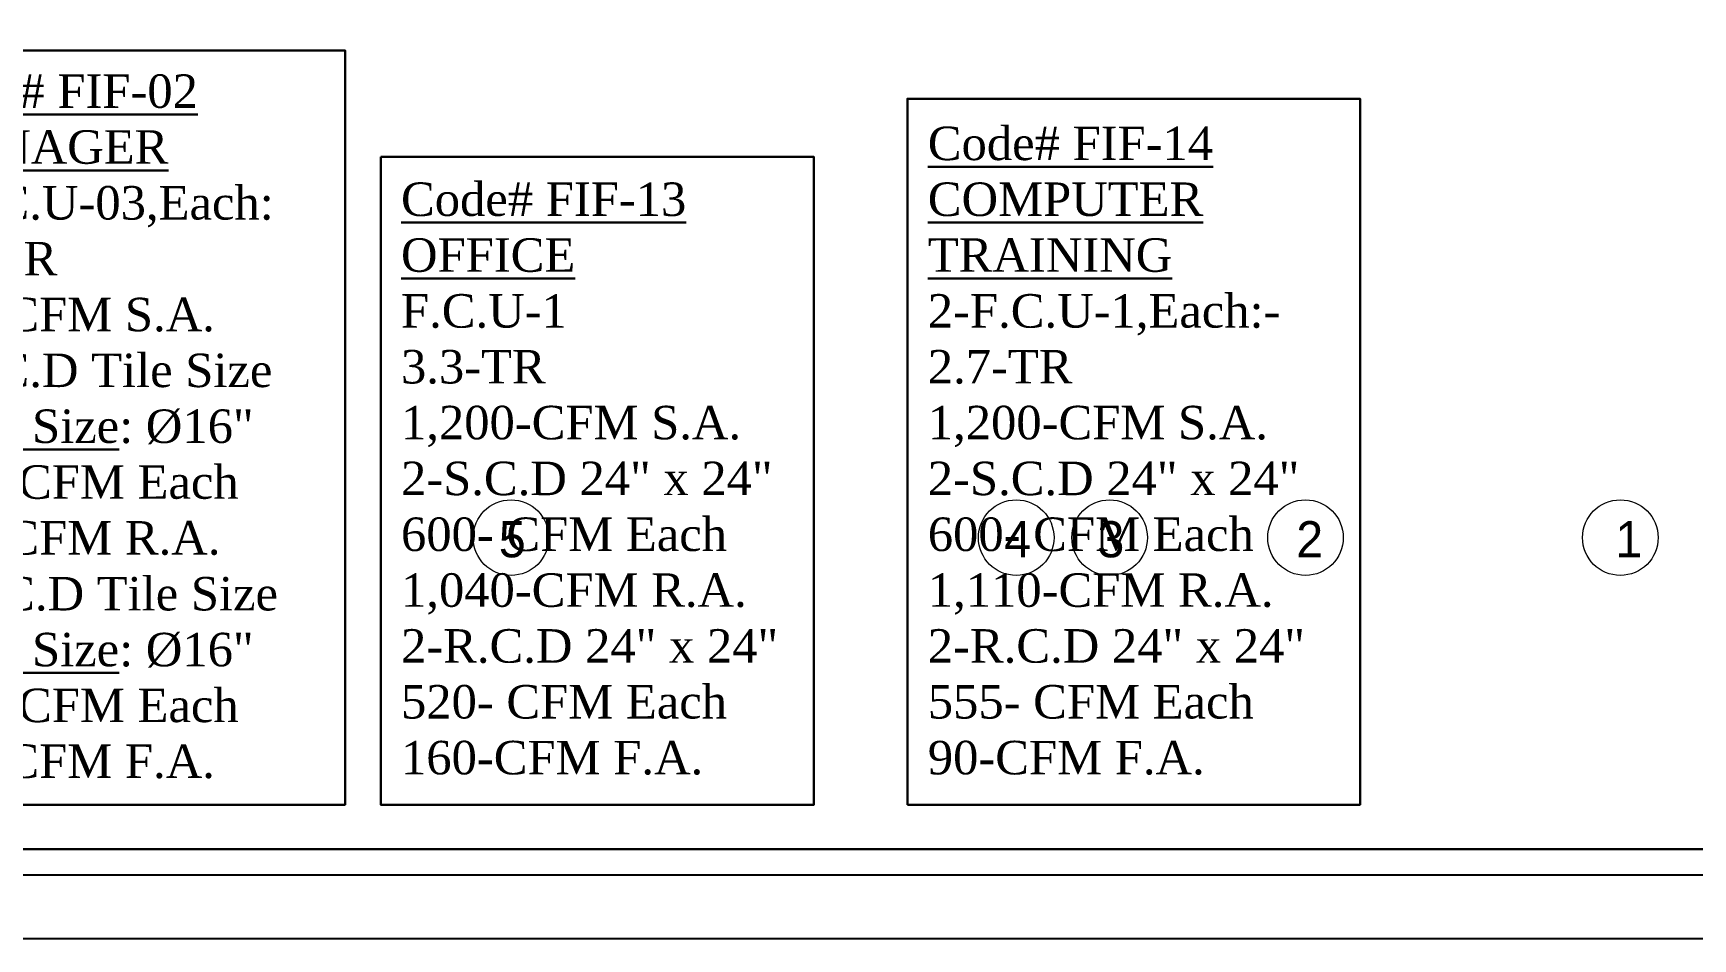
# Model space of a CAD drawing. Extents: x -432 to -365, y -145 to 173.
# Drawn here: x -390.38 to -377.99, y 54.53 to 61.29 of the extents above; entities that cross this region are included whole.
import ezdxf

# ---------------------------------------------------------------- set-up
doc = ezdxf.new("R2010")
doc.units = 0
doc.header["$MEASUREMENT"] = 0
doc.layers.add('AC-TEXT', color=15, linetype='Continuous', lineweight=30)
doc.layers.add('AXIS-TXT', color=171, linetype='Continuous', lineweight=20)
doc.layers.add('fram', color=252, linetype='Continuous')
doc.layers.add('WALL', color=4, linetype='Continuous')
doc.styles.add('AC', font='romans.shx', dxfattribs={"height": 0.2})
doc.styles.add('ARABY', font='sosa.shx')

msp = doc.modelspace()

# ---------------------------------------------------------------- linework, layer by layer
at = {"layer": 'AC-TEXT', "color": 34, "linetype": 'Continuous'}
for points in [[(-391.431, 55.528), (-388.053, 55.528), (-388.053, 61.158), (-391.431, 61.158)], [(-383.855, 55.528), (-380.476, 55.528), (-380.476, 60.798), (-383.855, 60.798)], [(-387.786, 60.363), (-384.553, 60.363), (-384.553, 55.528), (-387.786, 55.528)]]:
    msp.add_lwpolyline(points, close=True, dxfattribs=at)
at = {"layer": 'AXIS-TXT'}
for centre in [(-386.814, 57.522), (-383.043, 57.522), (-382.346, 57.522), (-380.884, 57.522), (-378.534, 57.522)]:
    msp.add_circle(centre, 0.282, dxfattribs=at)
at = {"layer": 'fram'}
msp.add_line((-431.049, 55.005), (-367.003, 55.005), dxfattribs=at)
for points in [[(-431.526, 92.528), (-366.526, 92.528), (-366.526, 54.528), (-431.526, 54.528)], [(-374.58, 92.051), (-431.049, 92.051), (-431.049, 55.005), (-374.58, 55.005)]]:
    msp.add_lwpolyline(points, close=True, dxfattribs=at)
at = {"layer": 'WALL', "color": 252, "linetype": 'Continuous'}
msp.add_lwpolyline([(-374.772, 91.859, 0.0192, 0.0192, 0), (-430.857, 91.859, 0.0192, 0.0192, 0), (-430.857, 55.197, 0.0192, 0.0192, 0), (-374.772, 55.197, 0.0192, 0.0192, 0)], format="xyseb", close=True, dxfattribs=at)

# ---------------------------------------------------------------- texts
at = {"layer": 'AC-TEXT', "color": 34, "linetype": 'Continuous', "char_height": 0.25, "width": 3.95146, "attachment_point": 7, "style": 'AC'}
for s, insert in [('\\A1;{\\fTimes New Roman|b0|i0|c0|p18;\\L\\C3;Code# FIF-02\\PMANAGER\\P\\l\\C256;2-F.C.U-03,Each:\\C34;\\P1.7-TR\\P\\C256;650-CFM S.A.\\P\\pt0;\\C34;2-S.C.D Tile Size\\P\\LNeck Size\\l: %%C16" \\P325- CFM Each\\P\\C256;540-CFM R.A.\\C34; \\P\\ptz;2-R.C.D Tile Size\\P\\LNeck Size\\l: %%C16"\\P270- CFM Each \\P\\C256;110-CFM F.A.}', (-391.28, 55.723)), ('\\A1;{\\fTimes New Roman|b0|i0|c0|p18;\\L\\C3;Code# FIF-14\\PCOMPUTER\\PTRAINING\\P\\l\\C256;2-F.C.U-1,Each:-\\C34;\\P2.7-TR\\P\\C256;1,200-CFM S.A.\\P\\pt0;\\C34;2-S.C.D 24" x 24"\\P600- CFM Each\\P\\C256;1,110-CFM R.A.\\C34; \\P\\ptz;2-R.C.D 24" x 24"\\P555- CFM Each \\P\\C256;90-CFM F.A.}', (-383.703, 55.75)), ('\\A1;{\\fTimes New Roman|b0|i0|c0|p18;\\L\\C3;Code# FIF-13\\POFFICE\\P\\l\\C256;F.C.U-1\\C34;\\P3.3-TR\\P\\C256;1,200-CFM S.A.\\P\\pt0;\\C34;2-S.C.D 24" x 24"\\P600- CFM Each\\P\\C256;1,040-CFM R.A.\\C34; \\P\\ptz;2-R.C.D 24" x 24"\\P520- CFM Each \\P\\C256;160-CFM F.A.}', (-387.635, 55.75))]:
    msp.add_mtext(s, dxfattribs=dict(at, insert=insert))
at = {"layer": 'AXIS-TXT', "style": 'ARABY'}
for s, p in [('5', (-386.905, 57.375, 0)), ('4', (-383.133, 57.375, 0)), ('3', (-382.437, 57.375, 0)), ('2', (-380.953, 57.375, 0)), ('1', (-378.571, 57.375, 0))]:
    msp.add_text(s, height=0.27, dxfattribs=at).set_placement(p)

doc.saveas('drawing.dxf')
